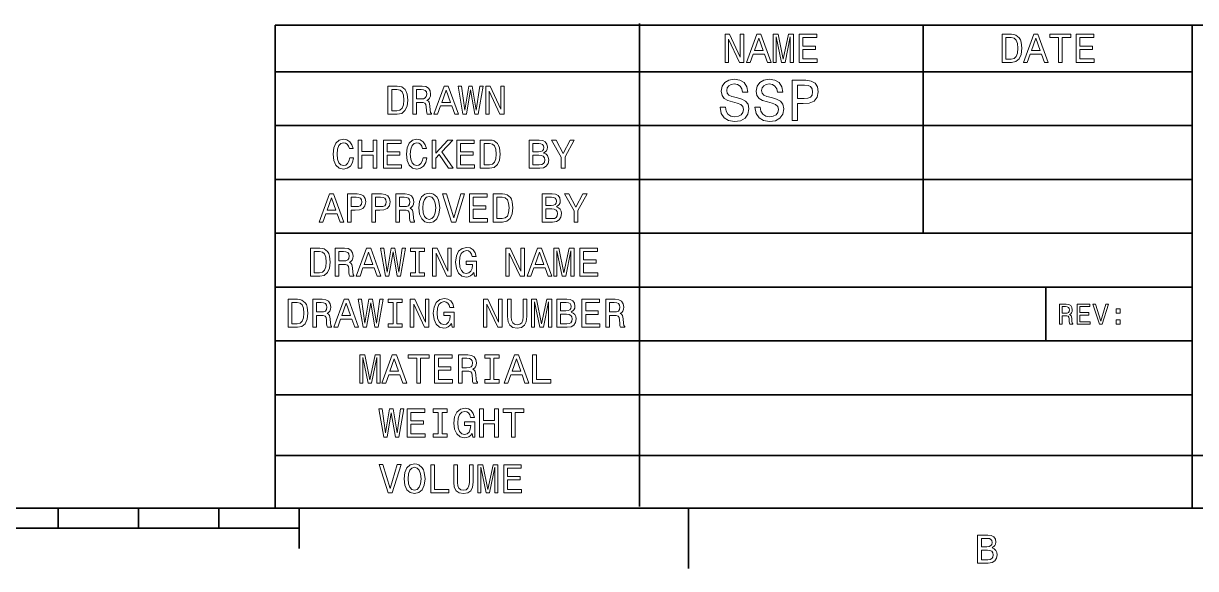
# Model space of a CAD drawing. Extents: x 0 to 297, y 0 to 210.
# Drawn here: x 181.4 to 254.2, y 1.2 to 35.1 of the extents above; entities that cross this region are included whole.
import ezdxf

# ---------------------------------------------------------------- set-up
doc = ezdxf.new("R2010")
doc.units = 0

msp = doc.modelspace()

# ---------------------------------------------------------------- linework, layer by layer
at = {"color": 7, "lineweight": 35}
for p, q in [((197, 5), (197, 35)), ((197, 35), (292, 35)), ((219.644821, 35.108753), (219.644821, 5.108753)), ((254.01178, 35), (254.01178, 5)), ((197, 32.111435), (254.01178, 32.111435)), ((197, 28.766729), (254.01178, 28.766729)), ((197, 25.422024), (254.01178, 25.422024)), ((197, 22.077318), (254.01178, 22.077318)), ((197, 18.732613), (254.01178, 18.732613)), ((197, 15.387907), (254.01178, 15.387907)), ((197, 12.043201), (254.01178, 12.043201)), ((196.982285, 8.26991), (292.037994, 8.26991)), ((5, 5), (292, 5)), ((197, 5), (292, 5)), ((98.5, 3.75), (198.5, 3.75))]:
    msp.add_line(p, q, dxfattribs=at)
at = {"color": 7, "lineweight": 35, "ltscale": 0.323067}
msp.add_line((237.276123, 35), (237.276123, 22.077318), dxfattribs=at)
at = {"color": 7, "lineweight": 35, "ltscale": 0.083618}
msp.add_line((244.90126, 18.732613), (244.90126, 15.387907), dxfattribs=at)
at = {"color": 7, "lineweight": 35, "ltscale": 0.03125}
for p, q in [((183.5, 5), (183.5, 3.75)), ((188.5, 5), (188.5, 3.75)), ((193.5, 5), (193.5, 3.75))]:
    msp.add_line(p, q, dxfattribs=at)
at = {"color": 7, "lineweight": 35, "ltscale": 0.0625}
msp.add_line((198.5, 5), (198.5, 2.5), dxfattribs=at)
at = {"color": 7, "lineweight": 35, "ltscale": 0.09375}
msp.add_line((222.699997, 5), (222.699997, 1.25), dxfattribs=at)
at = {"color": 7, "lineweight": 13}
for points in [[(224.975861, 32.691093), (225.18515, 32.691093), (225.18515, 34.125893), (225.855896, 32.691093), (226.125717, 32.691093), (226.125717, 34.441093), (225.913895, 34.441093), (225.913895, 33.006294), (225.250717, 34.441093), (224.975861, 34.441093)], [(226.302231, 32.691093), (226.53421, 32.691093), (226.718292, 33.205502), (227.416779, 33.205502), (227.600861, 32.691093), (227.837891, 32.691093), (227.197403, 34.443615), (226.940201, 34.443615)], [(227.956406, 32.691093), (228.150574, 32.691093), (228.150574, 34.279709), (228.478378, 32.691093), (228.695236, 32.691093), (229.020523, 34.279709), (229.020523, 32.691093), (229.217209, 32.691093), (229.217209, 34.441093), (228.909576, 34.441093), (228.586807, 32.897865), (228.266556, 34.441093), (227.956406, 34.441093)], [(229.575287, 32.691093), (230.684784, 32.691093), (230.684784, 32.902908), (229.807266, 32.902908), (229.807266, 33.495487), (230.588974, 33.495487), (230.588974, 33.704781), (229.807266, 33.704781), (229.807266, 34.229279), (230.664612, 34.229279), (230.664612, 34.441093), (229.575287, 34.441093)], [(242.766449, 34.441093), (242.18396, 34.441093), (242.18396, 32.691093), (242.766449, 32.691093), (243.041306, 32.746571), (243.24556, 32.915516), (243.371643, 33.190372), (243.417023, 33.566093), (243.376678, 33.949379), (243.326248, 34.100677), (243.255646, 34.221714), (243.051392, 34.385616), (242.91774, 34.425964)], [(243.520416, 32.691093), (243.752396, 32.691093), (243.936478, 33.205502), (244.634964, 33.205502), (244.819046, 32.691093), (245.056076, 32.691093), (244.415588, 34.443615), (244.158386, 34.443615)], [(245.688995, 32.691093), (245.92099, 32.691093), (245.92099, 34.229279), (246.450531, 34.229279), (246.450531, 34.441093), (245.156937, 34.441093), (245.156937, 34.229279), (245.688995, 34.229279)], [(246.793472, 32.691093), (247.902969, 32.691093), (247.902969, 32.902908), (247.025452, 32.902908), (247.025452, 33.495487), (247.807159, 33.495487), (247.807159, 33.704781), (247.025452, 33.704781), (247.025452, 34.229279), (247.882797, 34.229279), (247.882797, 34.441093), (246.793472, 34.441093)], [(226.798981, 33.419838), (227.068802, 34.191452), (227.338608, 33.419838)], [(242.748795, 34.2318), (242.940445, 34.193974), (243.071564, 34.07798), (243.149734, 33.871208), (243.174942, 33.566093), (243.147217, 33.271065), (243.069046, 33.064293), (242.935394, 32.940735), (242.748795, 32.900387), (242.418472, 32.900387), (242.418472, 34.2318)], [(244.017166, 33.419838), (244.286987, 34.191452), (244.556793, 33.419838)], [(224.986008, 29.903847), (224.658188, 29.903847), (224.73024, 29.522001), (224.910355, 29.241022), (225.187729, 29.071714), (225.562363, 29.010475), (225.933411, 29.068111), (226.210785, 29.226612), (226.387299, 29.475172), (226.452133, 29.802982), (226.398102, 30.098372), (226.246811, 30.289293), (226.001846, 30.415375), (225.674042, 30.509033), (225.393066, 30.577477), (225.209351, 30.656729), (225.104874, 30.772001), (225.072449, 30.952118), (225.104874, 31.114222), (225.198532, 31.2367), (225.342636, 31.319553), (225.540756, 31.348372), (225.742477, 31.312347), (225.900986, 31.215086), (226.005447, 31.052982), (226.055878, 30.833241), (226.383698, 30.833241), (226.383698, 30.840446), (226.326065, 31.179062), (226.156754, 31.431225), (225.890182, 31.589725), (225.529953, 31.643761), (225.205734, 31.589725), (224.953583, 31.438429), (224.791473, 31.204279), (224.733841, 30.901686), (224.78067, 30.631512), (224.917557, 30.447794), (225.133698, 30.325315), (225.429077, 30.231657), (225.720871, 30.148804), (225.940613, 30.069553), (226.073898, 29.954279), (226.120728, 29.766958), (226.077499, 29.576036), (225.96582, 29.431944), (225.796524, 29.341887), (225.576782, 29.313068), (225.331818, 29.352694), (225.144501, 29.467968), (225.02562, 29.655287)], [(227.154587, 29.903847), (226.826782, 29.903847), (226.898819, 29.522001), (227.078934, 29.241022), (227.356323, 29.071714), (227.730957, 29.010475), (228.10199, 29.068111), (228.379379, 29.226612), (228.555878, 29.475172), (228.620728, 29.802982), (228.566696, 30.098372), (228.41539, 30.289293), (228.170441, 30.415375), (227.842636, 30.509033), (227.561646, 30.577477), (227.37793, 30.656729), (227.273468, 30.772001), (227.241043, 30.952118), (227.273468, 31.114222), (227.367126, 31.2367), (227.511215, 31.319553), (227.709351, 31.348372), (227.911072, 31.312347), (228.06958, 31.215086), (228.174042, 31.052982), (228.224472, 30.833241), (228.552277, 30.833241), (228.552277, 30.840446), (228.494644, 31.179062), (228.325333, 31.431225), (228.058762, 31.589725), (227.698532, 31.643761), (227.374329, 31.589725), (227.122162, 31.438429), (226.960068, 31.204279), (226.90242, 30.901686), (226.949265, 30.631512), (227.086151, 30.447794), (227.302277, 30.325315), (227.597672, 30.231657), (227.889465, 30.148804), (228.109192, 30.069553), (228.242477, 29.954279), (228.289322, 29.766958), (228.246094, 29.576036), (228.134415, 29.431944), (227.965103, 29.341887), (227.745361, 29.313068), (227.500412, 29.352694), (227.313095, 29.467968), (227.194214, 29.655287)], [(229.132248, 29.078918), (229.463669, 29.078918), (229.463669, 30.134394), (229.8311, 30.134394), (230.202133, 30.152405), (230.497528, 30.278486), (230.688446, 30.523443), (230.753296, 30.858458), (230.702866, 31.168255), (230.558762, 31.395201), (230.321014, 31.532089), (229.996811, 31.578918), (229.132248, 31.578918)], [(204.58963, 31.218176), (204.007141, 31.218176), (204.007141, 29.468176), (204.58963, 29.468176), (204.864487, 29.523651), (205.068741, 29.6926), (205.194824, 29.967455), (205.240204, 30.343176), (205.19986, 30.726461), (205.149429, 30.877758), (205.078827, 30.998795), (204.874573, 31.162701), (204.740921, 31.203047)], [(204.571976, 31.008883), (204.763626, 30.971058), (204.894745, 30.855064), (204.972916, 30.648291), (204.998123, 30.343176), (204.970398, 30.048147), (204.892227, 29.841375), (204.758575, 29.717815), (204.571976, 29.677469), (204.241653, 29.677469), (204.241653, 31.008883)], [(205.547836, 29.468176), (205.782349, 29.468176), (205.782349, 30.207008), (206.021912, 30.207008), (206.198425, 30.199444), (206.309372, 30.164141), (206.369888, 30.080929), (206.395111, 29.932154), (206.407715, 29.705208), (206.422836, 29.556433), (206.453094, 29.468176), (206.717865, 29.468176), (206.717865, 29.516087), (206.659882, 29.586691), (206.639694, 29.717815), (206.622055, 30.000237), (206.579178, 30.20953), (206.521179, 30.275093), (206.430405, 30.323004), (206.531265, 30.386044), (206.601883, 30.4743), (206.647263, 30.585251), (206.662399, 30.718897), (206.62709, 30.930712), (206.52623, 31.089573), (206.359802, 31.185394), (206.132858, 31.218176), (205.547836, 31.218176)], [(206.067291, 31.003839), (206.221115, 30.988708), (206.329544, 30.940798), (206.397629, 30.852543), (206.420319, 30.713854), (206.395111, 30.5676), (206.327026, 30.479343), (206.211029, 30.433954), (206.05217, 30.421347), (205.782349, 30.421347), (205.782349, 31.003839)], [(206.861603, 29.468176), (207.093597, 29.468176), (207.277664, 29.982586), (207.976151, 29.982586), (208.160233, 29.468176), (208.397263, 29.468176), (207.756775, 31.220697), (207.499573, 31.220697)], [(207.358368, 30.196922), (207.628174, 30.968536), (207.89798, 30.196922)], [(208.669601, 29.468176), (208.89151, 29.468176), (209.143661, 30.986187), (209.403397, 29.468176), (209.615204, 29.468176), (209.922836, 31.220697), (209.721115, 31.220697), (209.504257, 29.730423), (209.254608, 31.220697), (209.035233, 31.220697), (208.790634, 29.730423), (208.573776, 31.220697), (208.367004, 31.220697)], [(210.089264, 29.468176), (210.298569, 29.468176), (210.298569, 30.902973), (210.969315, 29.468176), (211.23912, 29.468176), (211.23912, 31.218176), (211.027313, 31.218176), (211.027313, 29.783377), (210.36412, 31.218176), (210.089264, 31.218176)], [(229.906754, 31.272722), (230.122894, 31.251108), (230.281387, 31.182665), (230.375046, 31.056583), (230.407471, 30.858458), (230.371445, 30.649523), (230.274185, 30.523443), (230.108475, 30.458601), (229.881531, 30.44059), (229.463669, 30.44059), (229.463669, 31.272722)], [(201.63533, 26.765568), (201.5849, 26.553753), (201.501678, 26.402456), (201.385681, 26.309156), (201.249527, 26.278896), (201.085617, 26.324286), (200.957016, 26.460453), (200.871277, 26.682356), (200.843536, 26.989992), (200.871277, 27.295107), (200.954498, 27.519531), (201.083099, 27.655699), (201.249527, 27.703609), (201.37056, 27.678392), (201.473938, 27.607788), (201.554642, 27.494314), (201.610107, 27.337975), (201.84967, 27.337975), (201.774017, 27.577528), (201.642899, 27.759085), (201.463852, 27.872557), (201.249527, 27.912903), (200.982224, 27.849863), (200.777985, 27.673349), (200.646851, 27.383364), (200.601471, 26.989992), (200.646851, 26.596621), (200.777985, 26.306635), (200.982224, 26.1276), (201.249527, 26.067081), (201.484024, 26.114992), (201.673157, 26.248638), (201.806793, 26.468018), (201.877396, 26.765568)], [(202.159821, 26.114992), (202.394333, 26.114992), (202.394333, 26.937038), (203.095337, 26.937038), (203.095337, 26.114992), (203.327332, 26.114992), (203.327332, 27.864992), (203.095337, 27.864992), (203.095337, 27.151375), (202.394333, 27.151375), (202.394333, 27.864992), (202.159821, 27.864992)], [(203.733307, 26.114992), (204.842819, 26.114992), (204.842819, 26.326807), (203.965302, 26.326807), (203.965302, 26.919388), (204.746994, 26.919388), (204.746994, 27.128681), (203.965302, 27.128681), (203.965302, 27.653177), (204.822647, 27.653177), (204.822647, 27.864992), (203.733307, 27.864992)], [(206.189362, 26.765568), (206.138931, 26.553753), (206.05571, 26.402456), (205.939728, 26.309156), (205.803558, 26.278896), (205.639648, 26.324286), (205.511047, 26.460453), (205.425308, 26.682356), (205.397568, 26.989992), (205.425308, 27.295107), (205.50853, 27.519531), (205.637131, 27.655699), (205.803558, 27.703609), (205.924591, 27.678392), (206.027985, 27.607788), (206.108673, 27.494314), (206.164139, 27.337975), (206.403702, 27.337975), (206.328049, 27.577528), (206.19693, 27.759085), (206.017899, 27.872557), (205.803558, 27.912903), (205.53627, 27.849863), (205.332016, 27.673349), (205.200882, 27.383364), (205.155502, 26.989992), (205.200882, 26.596621), (205.332016, 26.306635), (205.53627, 26.1276), (205.803558, 26.067081), (206.038071, 26.114992), (206.227188, 26.248638), (206.360825, 26.468018), (206.431442, 26.765568)], [(206.751678, 26.114992), (206.983673, 26.114992), (206.983673, 26.737831), (207.190445, 26.959732), (207.777985, 26.114992), (208.060394, 26.114992), (207.35434, 27.128681), (208.040222, 27.864992), (207.73259, 27.864992), (206.983673, 27.055553), (206.983673, 27.864992), (206.751678, 27.864992)], [(208.287338, 26.114992), (209.396851, 26.114992), (209.396851, 26.326807), (208.519333, 26.326807), (208.519333, 26.919388), (209.301025, 26.919388), (209.301025, 27.128681), (208.519333, 27.128681), (208.519333, 27.653177), (209.376678, 27.653177), (209.376678, 27.864992), (208.287338, 27.864992)], [(210.332367, 27.864992), (209.749878, 27.864992), (209.749878, 26.114992), (210.332367, 26.114992), (210.607224, 26.170467), (210.811478, 26.339417), (210.937561, 26.614271), (210.982956, 26.989992), (210.942596, 27.373278), (210.892166, 27.524574), (210.821564, 27.645611), (210.61731, 27.809517), (210.483673, 27.849863)], [(213.686127, 27.060596), (213.862625, 27.20685), (213.90802, 27.305195), (213.923157, 27.426231), (213.890366, 27.615353), (213.792023, 27.75152), (213.633163, 27.834732), (213.41127, 27.864992), (212.788422, 27.864992), (212.788422, 26.114992), (213.446564, 26.114992), (213.681076, 26.150295), (213.855072, 26.253681), (213.963501, 26.417585), (214.001328, 26.639488), (213.978622, 26.788263), (213.918106, 26.911821), (213.819763, 27.0026)], [(215.02005, 26.114992), (215.02005, 26.823566), (215.594986, 27.867514), (215.332733, 27.867514), (214.901535, 27.037903), (214.465302, 27.867514), (214.185394, 27.867514), (214.785538, 26.808435), (214.785538, 26.114992)], [(210.314728, 27.655699), (210.506363, 27.617874), (210.637482, 27.501881), (210.715652, 27.295107), (210.740875, 26.989992), (210.713135, 26.694963), (210.634964, 26.488192), (210.501328, 26.364632), (210.314728, 26.324286), (209.98439, 26.324286), (209.98439, 27.655699)], [(213.363358, 27.138767), (213.020416, 27.138767), (213.020416, 27.655699), (213.38353, 27.655699), (213.519699, 27.640568), (213.615509, 27.595179), (213.673508, 27.51701), (213.69368, 27.401014), (213.67099, 27.285021), (213.610474, 27.204329), (213.50708, 27.153896)], [(213.418823, 26.324286), (213.020416, 26.324286), (213.020416, 26.926952), (213.396133, 26.926952), (213.554993, 26.9093), (213.668472, 26.856346), (213.736557, 26.765568), (213.759247, 26.634445), (213.736557, 26.495756), (213.673508, 26.399935), (213.567596, 26.341938)], [(199.740341, 22.775324), (199.972336, 22.775324), (200.156418, 23.289734), (200.854904, 23.289734), (201.038971, 22.775324), (201.276001, 22.775324), (200.635513, 24.527845), (200.378311, 24.527845)], [(200.237106, 23.50407), (200.506912, 24.275684), (200.776733, 23.50407)], [(201.492859, 22.775324), (201.724854, 22.775324), (201.724854, 23.514156), (201.982056, 23.514156), (202.241791, 23.526764), (202.448563, 23.615021), (202.582199, 23.786491), (202.627594, 24.021002), (202.592285, 24.23786), (202.491425, 24.396721), (202.324997, 24.492542), (202.098053, 24.525324), (201.492859, 24.525324)], [(202.035019, 24.310987), (202.18631, 24.295856), (202.297256, 24.247946), (202.362823, 24.159691), (202.385513, 24.021002), (202.360306, 23.874748), (202.292221, 23.786491), (202.176224, 23.741102), (202.017365, 23.728495), (201.724854, 23.728495), (201.724854, 24.310987)], [(203.01088, 22.775324), (203.242859, 22.775324), (203.242859, 23.514156), (203.500076, 23.514156), (203.759796, 23.526764), (203.966568, 23.615021), (204.10022, 23.786491), (204.145599, 24.021002), (204.110306, 24.23786), (204.00943, 24.396721), (203.843018, 24.492542), (203.616058, 24.525324), (203.01088, 24.525324)], [(203.553024, 24.310987), (203.704315, 24.295856), (203.815277, 24.247946), (203.880829, 24.159691), (203.903534, 24.021002), (203.878311, 23.874748), (203.810226, 23.786491), (203.694229, 23.741102), (203.53537, 23.728495), (203.242859, 23.728495), (203.242859, 24.310987)], [(204.498627, 22.775324), (204.733139, 22.775324), (204.733139, 23.514156), (204.972687, 23.514156), (205.1492, 23.506592), (205.260162, 23.471289), (205.320679, 23.388077), (205.345886, 23.239302), (205.358505, 23.012356), (205.373627, 22.863581), (205.403885, 22.775324), (205.668655, 22.775324), (205.668655, 22.823235), (205.610657, 22.893839), (205.590485, 23.024963), (205.572845, 23.307384), (205.529968, 23.516678), (205.47197, 23.582241), (205.381195, 23.630152), (205.482056, 23.693192), (205.552658, 23.781448), (205.598053, 23.892399), (205.61319, 24.026045), (205.577881, 24.23786), (205.47702, 24.396721), (205.310593, 24.492542), (205.083649, 24.525324), (204.498627, 24.525324)], [(205.018082, 24.310987), (205.171906, 24.295856), (205.280334, 24.247946), (205.348419, 24.159691), (205.371109, 24.021002), (205.345886, 23.874748), (205.277802, 23.786491), (205.161819, 23.741102), (205.00296, 23.728495), (204.733139, 23.728495), (204.733139, 24.310987)], [(205.930908, 23.650324), (205.976303, 23.256952), (206.107422, 22.966967), (206.311676, 22.787931), (206.578964, 22.727413), (206.843735, 22.787931), (207.050507, 22.966967), (207.179108, 23.256952), (207.22702, 23.650324), (207.179108, 24.041174), (207.123627, 24.200035), (207.050507, 24.33116), (206.843735, 24.510195), (206.717651, 24.555584), (206.578964, 24.573235), (206.309143, 24.510195), (206.104904, 24.333681), (205.976303, 24.043695)], [(206.172989, 23.650324), (206.200714, 23.955439), (206.283936, 24.179863), (206.412537, 24.316031), (206.578964, 24.363941), (206.742859, 24.316031), (206.871475, 24.177341), (206.954681, 23.952917), (206.98494, 23.650324), (206.954681, 23.345209), (206.871475, 23.120785), (206.742859, 22.984617), (206.578964, 22.939228), (206.412537, 22.984617), (206.283936, 23.120785), (206.200714, 23.342688)], [(208.535736, 24.527845), (208.09697, 23.037571), (207.645599, 24.527845), (207.406052, 24.527845), (207.970886, 22.775324), (208.223053, 22.775324), (208.775284, 24.527845)], [(209.085449, 22.775324), (210.194962, 22.775324), (210.194962, 22.987139), (209.317429, 22.987139), (209.317429, 23.57972), (210.099136, 23.57972), (210.099136, 23.789013), (209.317429, 23.789013), (209.317429, 24.313509), (210.174789, 24.313509), (210.174789, 24.525324), (209.085449, 24.525324)], [(211.130478, 24.525324), (210.547989, 24.525324), (210.547989, 22.775324), (211.130478, 22.775324), (211.405334, 22.830799), (211.609589, 22.999748), (211.735657, 23.274603), (211.781052, 23.650324), (211.740707, 24.033609), (211.690277, 24.184906), (211.619675, 24.305943), (211.415421, 24.469849), (211.281769, 24.510195)], [(211.112823, 24.316031), (211.304474, 24.278206), (211.435593, 24.162212), (211.513763, 23.955439), (211.538971, 23.650324), (211.511246, 23.355295), (211.433075, 23.148523), (211.299423, 23.024963), (211.112823, 22.984617), (210.782486, 22.984617), (210.782486, 24.316031)], [(214.484222, 23.720928), (214.660736, 23.867182), (214.706116, 23.965527), (214.721252, 24.086563), (214.688477, 24.275684), (214.590134, 24.411852), (214.431274, 24.495064), (214.209366, 24.525324), (213.586533, 24.525324), (213.586533, 22.775324), (214.244659, 22.775324), (214.479172, 22.810627), (214.653168, 22.914013), (214.761597, 23.077917), (214.799423, 23.29982), (214.776733, 23.448595), (214.716217, 23.572153), (214.617859, 23.662931)], [(214.161453, 23.799099), (213.818512, 23.799099), (213.818512, 24.316031), (214.181625, 24.316031), (214.317795, 24.3009), (214.41362, 24.25551), (214.471619, 24.177341), (214.491791, 24.061346), (214.469086, 23.945353), (214.408569, 23.86466), (214.305191, 23.814228)], [(215.818146, 22.775324), (215.818146, 23.483898), (216.393082, 24.527845), (216.130829, 24.527845), (215.699646, 23.698235), (215.263397, 24.527845), (214.983505, 24.527845), (215.583649, 23.468767), (215.583649, 22.775324)], [(214.216934, 22.984617), (213.818512, 22.984617), (213.818512, 23.587284), (214.194229, 23.587284), (214.353104, 23.569632), (214.466568, 23.516678), (214.534653, 23.4259), (214.557343, 23.294777), (214.534653, 23.156088), (214.471619, 23.060266), (214.365707, 23.00227)], [(199.770355, 21.154451), (199.187866, 21.154451), (199.187866, 19.404451), (199.770355, 19.404451), (200.045212, 19.459927), (200.249466, 19.628876), (200.375549, 19.90373), (200.420929, 20.279451), (200.380585, 20.662737), (200.330154, 20.814034), (200.259552, 20.93507), (200.055298, 21.098976), (199.921646, 21.139322)], [(200.728561, 19.404451), (200.963074, 19.404451), (200.963074, 20.143284), (201.202637, 20.143284), (201.37915, 20.135719), (201.490097, 20.100416), (201.550613, 20.017204), (201.575836, 19.868429), (201.58844, 19.641483), (201.603561, 19.492708), (201.63382, 19.404451), (201.89859, 19.404451), (201.89859, 19.452362), (201.840607, 19.522966), (201.820419, 19.654091), (201.80278, 19.936512), (201.759903, 20.145805), (201.701904, 20.211369), (201.61113, 20.259279), (201.71199, 20.322319), (201.782608, 20.410576), (201.827988, 20.521526), (201.843124, 20.655172), (201.807816, 20.866987), (201.706955, 21.025848), (201.540527, 21.12167), (201.313583, 21.154451), (200.728561, 21.154451)], [(202.042328, 19.404451), (202.274323, 19.404451), (202.458389, 19.918861), (203.156876, 19.918861), (203.340958, 19.404451), (203.577988, 19.404451), (202.9375, 21.156973), (202.680298, 21.156973)], [(203.850327, 19.404451), (204.072235, 19.404451), (204.324387, 20.922462), (204.584122, 19.404451), (204.795929, 19.404451), (205.103561, 21.156973), (204.90184, 21.156973), (204.684982, 19.666698), (204.435333, 21.156973), (204.215958, 21.156973), (203.971359, 19.666698), (203.754501, 21.156973), (203.547729, 21.156973)], [(205.728928, 19.616266), (205.406158, 19.616266), (205.406158, 19.404451), (206.283676, 19.404451), (206.283676, 19.616266), (205.960922, 19.616266), (205.960922, 20.942636), (206.283676, 20.942636), (206.283676, 21.154451), (205.406158, 21.154451), (205.406158, 20.942636), (205.728928, 20.942636)], [(206.78801, 19.404451), (206.997299, 19.404451), (206.997299, 20.839249), (207.668045, 19.404451), (207.937866, 19.404451), (207.937866, 21.154451), (207.726044, 21.154451), (207.726044, 19.719652), (207.062866, 21.154451), (206.78801, 21.154451)], [(209.342407, 19.638962), (209.385269, 19.404451), (209.511353, 19.404451), (209.511353, 20.350056), (208.873383, 20.350056), (208.873383, 20.135719), (209.266754, 20.135719), (209.266754, 20.12059), (209.236496, 19.888601), (209.155807, 19.717131), (209.032242, 19.608702), (208.878418, 19.573399), (208.706955, 19.618788), (208.573303, 19.754955), (208.487579, 19.97938), (208.457321, 20.287016), (208.485046, 20.592131), (208.570786, 20.816555), (208.706955, 20.952723), (208.891037, 21.000633), (209.01712, 20.975416), (209.120499, 20.904812), (209.196152, 20.786295), (209.239014, 20.627434), (209.488647, 20.627434), (209.423096, 20.869509), (209.29953, 21.051065), (209.125549, 21.162016), (208.906158, 21.202362), (208.618698, 21.139322), (208.40184, 20.955244), (208.263153, 20.665258), (208.21524, 20.279451), (208.263153, 19.891123), (208.40184, 19.601137), (208.606094, 19.417059), (208.863297, 19.356541), (209.007019, 19.376713), (209.135635, 19.427145), (209.246582, 19.515402)], [(211.342041, 19.404451), (211.551331, 19.404451), (211.551331, 20.839249), (212.222076, 19.404451), (212.491898, 19.404451), (212.491898, 21.154451), (212.280075, 21.154451), (212.280075, 19.719652), (211.616898, 21.154451), (211.342041, 21.154451)], [(212.668411, 19.404451), (212.900391, 19.404451), (213.084473, 19.918861), (213.782959, 19.918861), (213.967041, 19.404451), (214.204071, 19.404451), (213.563583, 21.156973), (213.306381, 21.156973)], [(214.322586, 19.404451), (214.516754, 19.404451), (214.516754, 20.993069), (214.844559, 19.404451), (215.061417, 19.404451), (215.386703, 20.993069), (215.386703, 19.404451), (215.583389, 19.404451), (215.583389, 21.154451), (215.275757, 21.154451), (214.952988, 19.611223), (214.632751, 21.154451), (214.322586, 21.154451)], [(215.941467, 19.404451), (217.05098, 19.404451), (217.05098, 19.616266), (216.173447, 19.616266), (216.173447, 20.208847), (216.955154, 20.208847), (216.955154, 20.41814), (216.173447, 20.41814), (216.173447, 20.942636), (217.030792, 20.942636), (217.030792, 21.154451), (215.941467, 21.154451)], [(199.752701, 20.945158), (199.944351, 20.907333), (200.07547, 20.79134), (200.153641, 20.584566), (200.178848, 20.279451), (200.151123, 19.984423), (200.072952, 19.777651), (199.939301, 19.654091), (199.752701, 19.613745), (199.422379, 19.613745), (199.422379, 20.945158)], [(201.248016, 20.940115), (201.40184, 20.924984), (201.510269, 20.877073), (201.578354, 20.788818), (201.601044, 20.650129), (201.575836, 20.503876), (201.507751, 20.415619), (201.391754, 20.37023), (201.232895, 20.357622), (200.963074, 20.357622), (200.963074, 20.940115)], [(202.539093, 20.133198), (202.808899, 20.904812), (203.078705, 20.133198)], [(213.165161, 20.133198), (213.434982, 20.904812), (213.704788, 20.133198)], [(198.382187, 17.984146), (197.799698, 17.984146), (197.799698, 16.234146), (198.382187, 16.234146), (198.657043, 16.289621), (198.861298, 16.45857), (198.987366, 16.733425), (199.032761, 17.109146), (198.992416, 17.492432), (198.941986, 17.643728), (198.871384, 17.764767), (198.66713, 17.928671), (198.533478, 17.969017)], [(198.364532, 17.774853), (198.556183, 17.737028), (198.687302, 17.621035), (198.765472, 17.414261), (198.79068, 17.109146), (198.762955, 16.814117), (198.684784, 16.607346), (198.551132, 16.483786), (198.364532, 16.443439), (198.03421, 16.443439), (198.03421, 17.774853)], [(199.340393, 16.234146), (199.574905, 16.234146), (199.574905, 16.972979), (199.814468, 16.972979), (199.990982, 16.965414), (200.101929, 16.930111), (200.162445, 16.846899), (200.187668, 16.698124), (200.200272, 16.471178), (200.215393, 16.322403), (200.245651, 16.234146), (200.510422, 16.234146), (200.510422, 16.282057), (200.452438, 16.352661), (200.432251, 16.483786), (200.414612, 16.766207), (200.371735, 16.9755), (200.313736, 17.041063), (200.222961, 17.088974), (200.323822, 17.152014), (200.39444, 17.240271), (200.439819, 17.351221), (200.454956, 17.484867), (200.419647, 17.696682), (200.318787, 17.855543), (200.152359, 17.951365), (199.925415, 17.984146), (199.340393, 17.984146)], [(199.859848, 17.76981), (200.013672, 17.754679), (200.122101, 17.706768), (200.190186, 17.618511), (200.212875, 17.479824), (200.187668, 17.33357), (200.119583, 17.245314), (200.003586, 17.199924), (199.844727, 17.187317), (199.574905, 17.187317), (199.574905, 17.76981)], [(200.65416, 16.234146), (200.886154, 16.234146), (201.070221, 16.748556), (201.768707, 16.748556), (201.952789, 16.234146), (202.189819, 16.234146), (201.549332, 17.986668), (201.29213, 17.986668)], [(201.150925, 16.962893), (201.420731, 17.734507), (201.690536, 16.962893)], [(202.462158, 16.234146), (202.684067, 16.234146), (202.936218, 17.752157), (203.195953, 16.234146), (203.407761, 16.234146), (203.715393, 17.986668), (203.513672, 17.986668), (203.296814, 16.496393), (203.047165, 17.986668), (202.827789, 17.986668), (202.583191, 16.496393), (202.366333, 17.986668), (202.159561, 17.986668)], [(204.340759, 16.445961), (204.01799, 16.445961), (204.01799, 16.234146), (204.895508, 16.234146), (204.895508, 16.445961), (204.572754, 16.445961), (204.572754, 17.772331), (204.895508, 17.772331), (204.895508, 17.984146), (204.01799, 17.984146), (204.01799, 17.772331), (204.340759, 17.772331)], [(205.399841, 16.234146), (205.609131, 16.234146), (205.609131, 17.668945), (206.279877, 16.234146), (206.549698, 16.234146), (206.549698, 17.984146), (206.337875, 17.984146), (206.337875, 16.549347), (205.674698, 17.984146), (205.399841, 17.984146)], [(207.954239, 16.468657), (207.997101, 16.234146), (208.123184, 16.234146), (208.123184, 17.17975), (207.485214, 17.17975), (207.485214, 16.965414), (207.878586, 16.965414), (207.878586, 16.950285), (207.848328, 16.718296), (207.767639, 16.546825), (207.644073, 16.438396), (207.49025, 16.403093), (207.318787, 16.448483), (207.185135, 16.58465), (207.099411, 16.809074), (207.069153, 17.116711), (207.096878, 17.421825), (207.182617, 17.64625), (207.318787, 17.782417), (207.502869, 17.830328), (207.628937, 17.805111), (207.73233, 17.734507), (207.807983, 17.61599), (207.850845, 17.457129), (208.100479, 17.457129), (208.034927, 17.699203), (207.911362, 17.88076), (207.737366, 17.991711), (207.51799, 18.032057), (207.23053, 17.969017), (207.013672, 17.784939), (206.874985, 17.494953), (206.827072, 17.109146), (206.874985, 16.720818), (207.013672, 16.430832), (207.217926, 16.246754), (207.475128, 16.186235), (207.618851, 16.206408), (207.747467, 16.25684), (207.858414, 16.345097)], [(209.953873, 16.234146), (210.163162, 16.234146), (210.163162, 17.668945), (210.833923, 16.234146), (211.103729, 16.234146), (211.103729, 17.984146), (210.891907, 17.984146), (210.891907, 16.549347), (210.228729, 17.984146), (209.953873, 17.984146)], [(211.444153, 16.899853), (211.479446, 16.58465), (211.590393, 16.360228), (211.776993, 16.231625), (212.046814, 16.186235), (212.314102, 16.231625), (212.500702, 16.360228), (212.611649, 16.582129), (212.649475, 16.899853), (212.649475, 17.984146), (212.414963, 17.984146), (212.414963, 16.887243), (212.392273, 16.672907), (212.324188, 16.519089), (212.208191, 16.42831), (212.046814, 16.39805), (211.880386, 16.42831), (211.764389, 16.519089), (211.696304, 16.670385), (211.676132, 16.887243), (211.676132, 17.984146), (211.444153, 17.984146)], [(212.934418, 16.234146), (213.128586, 16.234146), (213.128586, 17.822763), (213.45639, 16.234146), (213.673248, 16.234146), (213.998535, 17.822763), (213.998535, 16.234146), (214.195221, 16.234146), (214.195221, 17.984146), (213.887589, 17.984146), (213.564819, 16.440918), (213.244583, 17.984146), (212.934418, 17.984146)], [(215.398041, 17.17975), (215.574554, 17.326004), (215.619934, 17.424347), (215.635071, 17.545385), (215.60228, 17.734507), (215.503937, 17.870674), (215.345078, 17.953886), (215.123184, 17.984146), (214.500336, 17.984146), (214.500336, 16.234146), (215.158478, 16.234146), (215.39299, 16.269449), (215.566986, 16.372835), (215.675415, 16.536739), (215.713242, 16.758642), (215.690536, 16.907417), (215.63002, 17.030975), (215.531677, 17.121754)], [(215.075272, 17.257921), (214.73233, 17.257921), (214.73233, 17.774853), (215.095444, 17.774853), (215.231613, 17.759722), (215.327423, 17.714333), (215.385422, 17.636164), (215.405594, 17.520168), (215.382904, 17.404175), (215.322388, 17.323483), (215.218994, 17.27305)], [(216.071304, 16.234146), (217.180817, 16.234146), (217.180817, 16.445961), (216.303299, 16.445961), (216.303299, 17.038542), (217.084991, 17.038542), (217.084991, 17.247835), (216.303299, 17.247835), (216.303299, 17.772331), (217.160645, 17.772331), (217.160645, 17.984146), (216.071304, 17.984146)], [(217.556534, 16.234146), (217.791046, 16.234146), (217.791046, 16.972979), (218.030594, 16.972979), (218.207108, 16.965414), (218.318069, 16.930111), (218.378586, 16.846899), (218.403793, 16.698124), (218.416412, 16.471178), (218.431534, 16.322403), (218.461792, 16.234146), (218.726563, 16.234146), (218.726563, 16.282057), (218.668564, 16.352661), (218.648392, 16.483786), (218.630737, 16.766207), (218.587875, 16.9755), (218.529877, 17.041063), (218.439102, 17.088974), (218.539963, 17.152014), (218.610565, 17.240271), (218.65596, 17.351221), (218.671082, 17.484867), (218.635788, 17.696682), (218.534927, 17.855543), (218.3685, 17.951365), (218.141556, 17.984146), (217.556534, 17.984146)], [(218.075989, 17.76981), (218.229813, 17.754679), (218.338242, 17.706768), (218.406326, 17.618511), (218.429016, 17.479824), (218.403793, 17.33357), (218.335709, 17.245314), (218.219727, 17.199924), (218.060852, 17.187317), (217.791046, 17.187317), (217.791046, 17.76981)], [(245.751724, 16.422014), (245.919235, 16.422014), (245.919235, 16.949753), (246.090347, 16.949753), (246.216431, 16.944349), (246.29567, 16.919132), (246.338898, 16.859694), (246.356918, 16.753426), (246.365921, 16.591322), (246.376724, 16.485054), (246.398346, 16.422014), (246.587463, 16.422014), (246.587463, 16.456236), (246.546036, 16.506668), (246.531631, 16.600328), (246.519012, 16.802057), (246.488403, 16.951553), (246.446976, 16.998383), (246.382126, 17.032604), (246.454178, 17.077633), (246.504608, 17.140675), (246.537033, 17.219925), (246.547836, 17.315386), (246.522614, 17.466682), (246.450577, 17.580154), (246.331696, 17.6486), (246.169601, 17.672014), (245.751724, 17.672014)], [(246.122757, 17.518917), (246.232635, 17.50811), (246.310089, 17.473888), (246.358719, 17.410847), (246.374924, 17.311783), (246.356918, 17.207317), (246.308289, 17.144276), (246.225433, 17.111856), (246.111954, 17.10285), (245.919235, 17.10285), (245.919235, 17.518917)], [(246.859436, 16.422014), (247.651947, 16.422014), (247.651947, 16.573311), (247.025146, 16.573311), (247.025146, 16.996582), (247.583496, 16.996582), (247.583496, 17.146078), (247.025146, 17.146078), (247.025146, 17.520718), (247.637527, 17.520718), (247.637527, 17.672014), (246.859436, 17.672014)], [(248.635376, 17.673815), (248.321976, 16.609335), (247.999573, 17.673815), (247.828461, 17.673815), (248.231918, 16.422014), (248.412033, 16.422014), (248.806488, 17.673815)], [(215.130737, 16.443439), (214.73233, 16.443439), (214.73233, 17.046106), (215.108047, 17.046106), (215.266907, 17.028454), (215.380386, 16.9755), (215.448471, 16.884722), (215.471161, 16.753599), (215.448471, 16.61491), (215.385422, 16.519089), (215.279526, 16.461092)], [(249.281982, 17.120861), (249.530548, 17.120861), (249.530548, 17.389233), (249.281982, 17.389233)], [(249.281982, 16.422014), (249.530548, 16.422014), (249.530548, 16.690386), (249.281982, 16.690386)], [(202.257767, 12.772254), (202.451935, 12.772254), (202.451935, 14.36087), (202.779739, 12.772254), (202.996597, 12.772254), (203.321884, 14.36087), (203.321884, 12.772254), (203.51857, 12.772254), (203.51857, 14.522254), (203.210938, 14.522254), (202.888168, 12.979027), (202.567932, 14.522254), (202.257767, 14.522254)], [(203.639618, 12.772254), (203.871597, 12.772254), (204.055679, 13.286663), (204.754166, 13.286663), (204.938248, 12.772254), (205.175278, 12.772254), (204.53479, 14.524776), (204.277588, 14.524776)], [(204.136368, 13.501), (204.406189, 14.272614), (204.675995, 13.501)], [(205.808197, 12.772254), (206.040192, 12.772254), (206.040192, 14.310438), (206.569733, 14.310438), (206.569733, 14.522254), (205.276138, 14.522254), (205.276138, 14.310438), (205.808197, 14.310438)], [(206.912674, 12.772254), (208.022171, 12.772254), (208.022171, 12.98407), (207.144653, 12.98407), (207.144653, 13.576649), (207.926361, 13.576649), (207.926361, 13.785943), (207.144653, 13.785943), (207.144653, 14.310438), (208.001999, 14.310438), (208.001999, 14.522254), (206.912674, 14.522254)], [(208.397903, 12.772254), (208.632401, 12.772254), (208.632401, 13.511086), (208.871964, 13.511086), (209.048477, 13.503522), (209.159424, 13.46822), (209.21994, 13.385006), (209.245163, 13.236231), (209.257767, 13.009286), (209.272903, 12.860511), (209.303162, 12.772254), (209.567932, 12.772254), (209.567932, 12.820165), (209.509933, 12.89077), (209.489761, 13.021894), (209.472107, 13.304315), (209.429245, 13.513609), (209.371246, 13.57917), (209.280457, 13.627081), (209.381332, 13.690122), (209.451935, 13.778378), (209.497314, 13.889329), (209.512451, 14.022974), (209.477142, 14.23479), (209.376282, 14.393652), (209.209854, 14.489473), (208.98291, 14.522254), (208.397903, 14.522254)], [(208.917343, 14.307917), (209.071167, 14.292788), (209.179596, 14.244877), (209.247681, 14.15662), (209.27037, 14.017931), (209.245163, 13.871677), (209.177078, 13.783422), (209.061081, 13.738032), (208.902222, 13.725424), (208.632401, 13.725424), (208.632401, 14.307917)], [(210.362228, 12.98407), (210.039474, 12.98407), (210.039474, 12.772254), (210.916992, 12.772254), (210.916992, 12.98407), (210.594223, 12.98407), (210.594223, 14.310438), (210.916992, 14.310438), (210.916992, 14.522254), (210.039474, 14.522254), (210.039474, 14.310438), (210.362228, 14.310438)], [(211.229675, 12.772254), (211.461655, 12.772254), (211.645737, 13.286663), (212.344223, 13.286663), (212.528305, 12.772254), (212.765335, 12.772254), (212.124847, 14.524776), (211.867645, 14.524776)], [(211.726425, 13.501), (211.996246, 14.272614), (212.266052, 13.501)], [(213.002365, 12.772254), (214.126999, 12.772254), (214.126999, 12.98407), (213.23436, 12.98407), (213.23436, 14.522254), (213.002365, 14.522254)], [(203.744415, 9.41342), (203.966309, 9.41342), (204.218475, 10.931431), (204.478195, 9.41342), (204.690018, 9.41342), (204.99765, 11.165941), (204.795929, 11.165941), (204.579071, 9.675668), (204.329422, 11.165941), (204.110046, 11.165941), (203.865448, 9.675668), (203.64859, 11.165941), (203.441818, 11.165941)], [(205.209473, 9.41342), (206.318985, 9.41342), (206.318985, 9.625236), (205.441452, 9.625236), (205.441452, 10.217814), (206.22316, 10.217814), (206.22316, 10.427109), (205.441452, 10.427109), (205.441452, 10.951604), (206.298813, 10.951604), (206.298813, 11.16342), (205.209473, 11.16342)], [(207.141022, 9.625236), (206.818253, 9.625236), (206.818253, 9.41342), (207.695786, 9.41342), (207.695786, 9.625236), (207.373016, 9.625236), (207.373016, 10.951604), (207.695786, 10.951604), (207.695786, 11.16342), (206.818253, 11.16342), (206.818253, 10.951604), (207.141022, 10.951604)], [(209.236481, 9.64793), (209.279358, 9.41342), (209.405441, 9.41342), (209.405441, 10.359025), (208.767471, 10.359025), (208.767471, 10.144688), (209.160843, 10.144688), (209.160843, 10.129558), (209.130585, 9.89757), (209.049881, 9.7261), (208.926331, 9.61767), (208.772507, 9.582368), (208.601044, 9.627757), (208.467392, 9.763924), (208.381653, 9.988348), (208.351395, 10.295984), (208.379135, 10.6011), (208.464874, 10.825523), (208.601044, 10.961691), (208.78511, 11.009602), (208.911194, 10.984385), (209.014587, 10.91378), (209.090225, 10.795264), (209.133102, 10.636402), (209.382736, 10.636402), (209.317184, 10.878477), (209.193619, 11.060034), (209.019623, 11.170984), (208.800247, 11.21133), (208.512787, 11.14829), (208.295929, 10.964212), (208.157242, 10.674227), (208.109329, 10.28842), (208.157242, 9.900091), (208.295929, 9.610106), (208.500168, 9.426028), (208.757385, 9.365509), (208.901108, 9.385682), (209.029709, 9.436114), (209.140671, 9.524371)], [(209.708023, 9.41342), (209.942535, 9.41342), (209.942535, 10.235466), (210.643539, 10.235466), (210.643539, 9.41342), (210.875534, 9.41342), (210.875534, 11.16342), (210.643539, 11.16342), (210.643539, 10.449803), (209.942535, 10.449803), (209.942535, 11.16342), (209.708023, 11.16342)], [(211.695053, 9.41342), (211.927048, 9.41342), (211.927048, 10.951604), (212.456589, 10.951604), (212.456589, 11.16342), (211.162994, 11.16342), (211.162994, 10.951604), (211.695053, 10.951604)], [(204.586288, 7.703577), (204.147522, 6.213304), (203.696152, 7.703577), (203.456604, 7.703577), (204.021439, 5.951056), (204.273605, 5.951056), (204.825836, 7.703577)], [(205.017487, 6.826056), (205.062866, 6.432684), (205.194, 6.142698), (205.398239, 5.963664), (205.665543, 5.903145), (205.930313, 5.963664), (206.137085, 6.142698), (206.265686, 6.432684), (206.313599, 6.826056), (206.265686, 7.216906), (206.210205, 7.375767), (206.137085, 7.506891), (205.930313, 7.685926), (205.80423, 7.731315), (205.665543, 7.748966), (205.395721, 7.685926), (205.191467, 7.509413), (205.062866, 7.219427)], [(205.259552, 6.826056), (205.287292, 7.131171), (205.370514, 7.355595), (205.499115, 7.491762), (205.665543, 7.539672), (205.829437, 7.491762), (205.958038, 7.353073), (206.04126, 7.128649), (206.071518, 6.826056), (206.04126, 6.52094), (205.958038, 6.296516), (205.829437, 6.160349), (205.665543, 6.114961), (205.499115, 6.160349), (205.370514, 6.296516), (205.287292, 6.518419)], [(206.671661, 5.951056), (207.796295, 5.951056), (207.796295, 6.162871), (206.903656, 6.162871), (206.903656, 7.701056), (206.671661, 7.701056)], [(208.098892, 6.616762), (208.134201, 6.30156), (208.245148, 6.077136), (208.431747, 5.948534), (208.701553, 5.903145), (208.968857, 5.948534), (209.155457, 6.077136), (209.266403, 6.299038), (209.30423, 6.616762), (209.30423, 7.701056), (209.069717, 7.701056), (209.069717, 6.604154), (209.047028, 6.389816), (208.978943, 6.235998), (208.862946, 6.14522), (208.701553, 6.114961), (208.535126, 6.14522), (208.419144, 6.235998), (208.351059, 6.387295), (208.330887, 6.604154), (208.330887, 7.701056), (208.098892, 7.701056)], [(209.589172, 5.951056), (209.783325, 5.951056), (209.783325, 7.539672), (210.111145, 5.951056), (210.328003, 5.951056), (210.65329, 7.539672), (210.65329, 5.951056), (210.849976, 5.951056), (210.849976, 7.701056), (210.542343, 7.701056), (210.219574, 6.157828), (209.899323, 7.701056), (209.589172, 7.701056)], [(211.208038, 5.951056), (212.317551, 5.951056), (212.317551, 6.162871), (211.440033, 6.162871), (211.440033, 6.75545), (212.221741, 6.75545), (212.221741, 6.964745), (211.440033, 6.964745), (211.440033, 7.48924), (212.297379, 7.48924), (212.297379, 7.701056), (211.208038, 7.701056)], [(241.565201, 2.528999), (241.741714, 2.675252), (241.787109, 2.773595), (241.802231, 2.894633), (241.769455, 3.083754), (241.671112, 3.219921), (241.512253, 3.303134), (241.290344, 3.333393), (240.667511, 3.333393), (240.667511, 1.583393), (241.325653, 1.583393), (241.560165, 1.618696), (241.734146, 1.722082), (241.842575, 1.885987), (241.880402, 2.107889), (241.857712, 2.256664), (241.797195, 2.380223), (241.698853, 2.471001)], [(241.242432, 2.607169), (240.899506, 2.607169), (240.899506, 3.124099), (241.262604, 3.124099), (241.398773, 3.10897), (241.494598, 3.063581), (241.552597, 2.985411), (241.572769, 2.869416), (241.550079, 2.753422), (241.489563, 2.67273), (241.386169, 2.622298)], [(241.297913, 1.792687), (240.899506, 1.792687), (240.899506, 2.395353), (241.275223, 2.395353), (241.434082, 2.377702), (241.547546, 2.324748), (241.615631, 2.23397), (241.638336, 2.102846), (241.615631, 1.964157), (241.552597, 1.868336), (241.446686, 1.810339)]]:
    msp.add_lwpolyline(points, close=True, dxfattribs=at)

doc.saveas('drawing.dxf')
